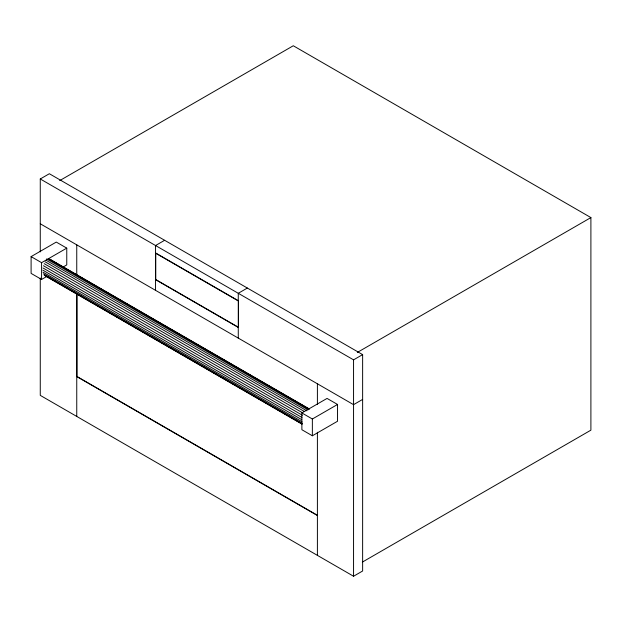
<?xml version="1.0" encoding="UTF-8"?>
<svg xmlns="http://www.w3.org/2000/svg" width="622" height="622" viewBox="0 0 622 622"><rect width="100%" height="100%" fill="white"/><g stroke="black" fill="none" stroke-linecap="round" stroke-linejoin="round"><path stroke-width="0.93" d="M40.267 251.887L40.267 178.973L49.348 173.732L362.634 354.61L362.634 570.996L353.56 576.244L40.267 395.367L40.267 278.065M59.704 180.613L293.289 45.756L590.9 217.583L590.9 430.16L362.354 562.101M46.619 276.541L41.581 279.449L31.1 273.392L31.1 256.614L56.275 242.082L66.764 248.131L66.764 264.91L62.565 267.336M31.1 256.614L41.581 262.671L66.764 248.131M164.628 240.294L155.547 245.535L155.547 290.334M247.354 288.048L238.273 293.289L238.273 338.096M357.316 352.441L590.9 217.583M40.267 178.973L353.56 359.85L362.634 354.61M301.88 412.946L327.055 398.414L337.544 404.463L337.544 421.242L312.361 435.781L301.88 429.724L301.88 412.946L312.361 419.003L337.544 404.463M362.634 399.41L353.56 404.658L40.267 223.78M155.547 253.162L238.273 300.916M155.547 279.659L238.273 327.421M49.783 259.133L309.577 409.12M50.747 259.864L308.854 408.879M48.664 258.97L308.45 408.957M46.627 258.907L308.092 409.867M46.261 260.361L306.887 410.831M45.142 261.815L304.088 411.313M44.178 263.65L302.284 412.666M43.439 265.75L302.393 415.255M42.98 267.965L301.927 417.471M42.817 270.15L301.763 419.656M42.98 272.148L301.927 421.654M43.439 273.835L302.393 423.333M47.101 276.456L56.353 281.789M58.872 283.251L63.918 286.159M65.598 287.131L68.125 288.585M69.804 289.557L71.483 290.528M73.163 291.5L75.69 292.954M77.369 293.926L83.255 297.324M84.934 298.296L87.461 299.75M89.14 300.721L90.82 301.693M92.499 302.665L95.026 304.119M96.705 305.091L98.385 306.063M100.912 307.517L102.591 308.489M104.271 309.461L105.958 310.432M108.477 311.886L110.156 312.858M111.843 313.83L113.523 314.802M116.042 316.256L117.721 317.228M120.248 318.682L121.928 319.654M123.607 320.625L132.859 325.967M135.378 327.421L140.424 330.329M142.104 331.301L144.631 332.762M146.31 333.726L147.989 334.698M149.677 335.67L152.196 337.124M153.875 338.096L159.761 341.494M161.44 342.465L163.967 343.919M165.646 344.891L167.326 345.863M169.013 346.835L171.532 348.289M173.211 349.261L174.899 350.233M177.418 351.687L179.097 352.658M180.777 353.63L182.464 354.602M184.983 356.056L186.662 357.028M188.349 358L190.868 359.454M192.548 360.426L194.235 361.398M196.754 362.851L198.434 363.823M200.121 364.795L209.365 370.137M211.884 371.591L216.93 374.506M218.61 375.47L221.137 376.932M222.816 377.904L228.702 381.302M230.381 382.266L236.267 385.663M237.954 386.635L240.473 388.097M242.152 389.061L243.832 390.033M245.519 391.005L248.038 392.466M249.717 393.431L251.405 394.402M253.924 395.864L255.603 396.828M257.29 397.8L259.809 399.262M261.489 400.226L263.176 401.198M264.855 402.17L267.374 403.624M269.054 404.595L270.741 405.567M273.26 407.021L274.94 407.993M276.627 408.965L285.871 414.306M288.39 415.76L293.436 418.676M295.123 419.648L297.643 421.102M300.162 422.556L301.849 423.528M44.178 275.079L302.284 424.095M45.142 275.81L301.569 423.854M317.601 515.397L76.957 376.465L76.957 294.26M76.755 376.582L317.399 515.521M353.56 359.85L353.56 576.244M317.399 383.782L317.399 404.564M317.399 432.251L317.399 555.368M312.361 419.003L312.361 435.781M76.755 244.843L76.755 275.079M76.755 293.312L76.755 416.429M41.581 262.671L41.581 279.449M238.475 300.799L155.757 253.037L155.757 279.542L238.475 327.296L238.475 300.799"/></g></svg>
